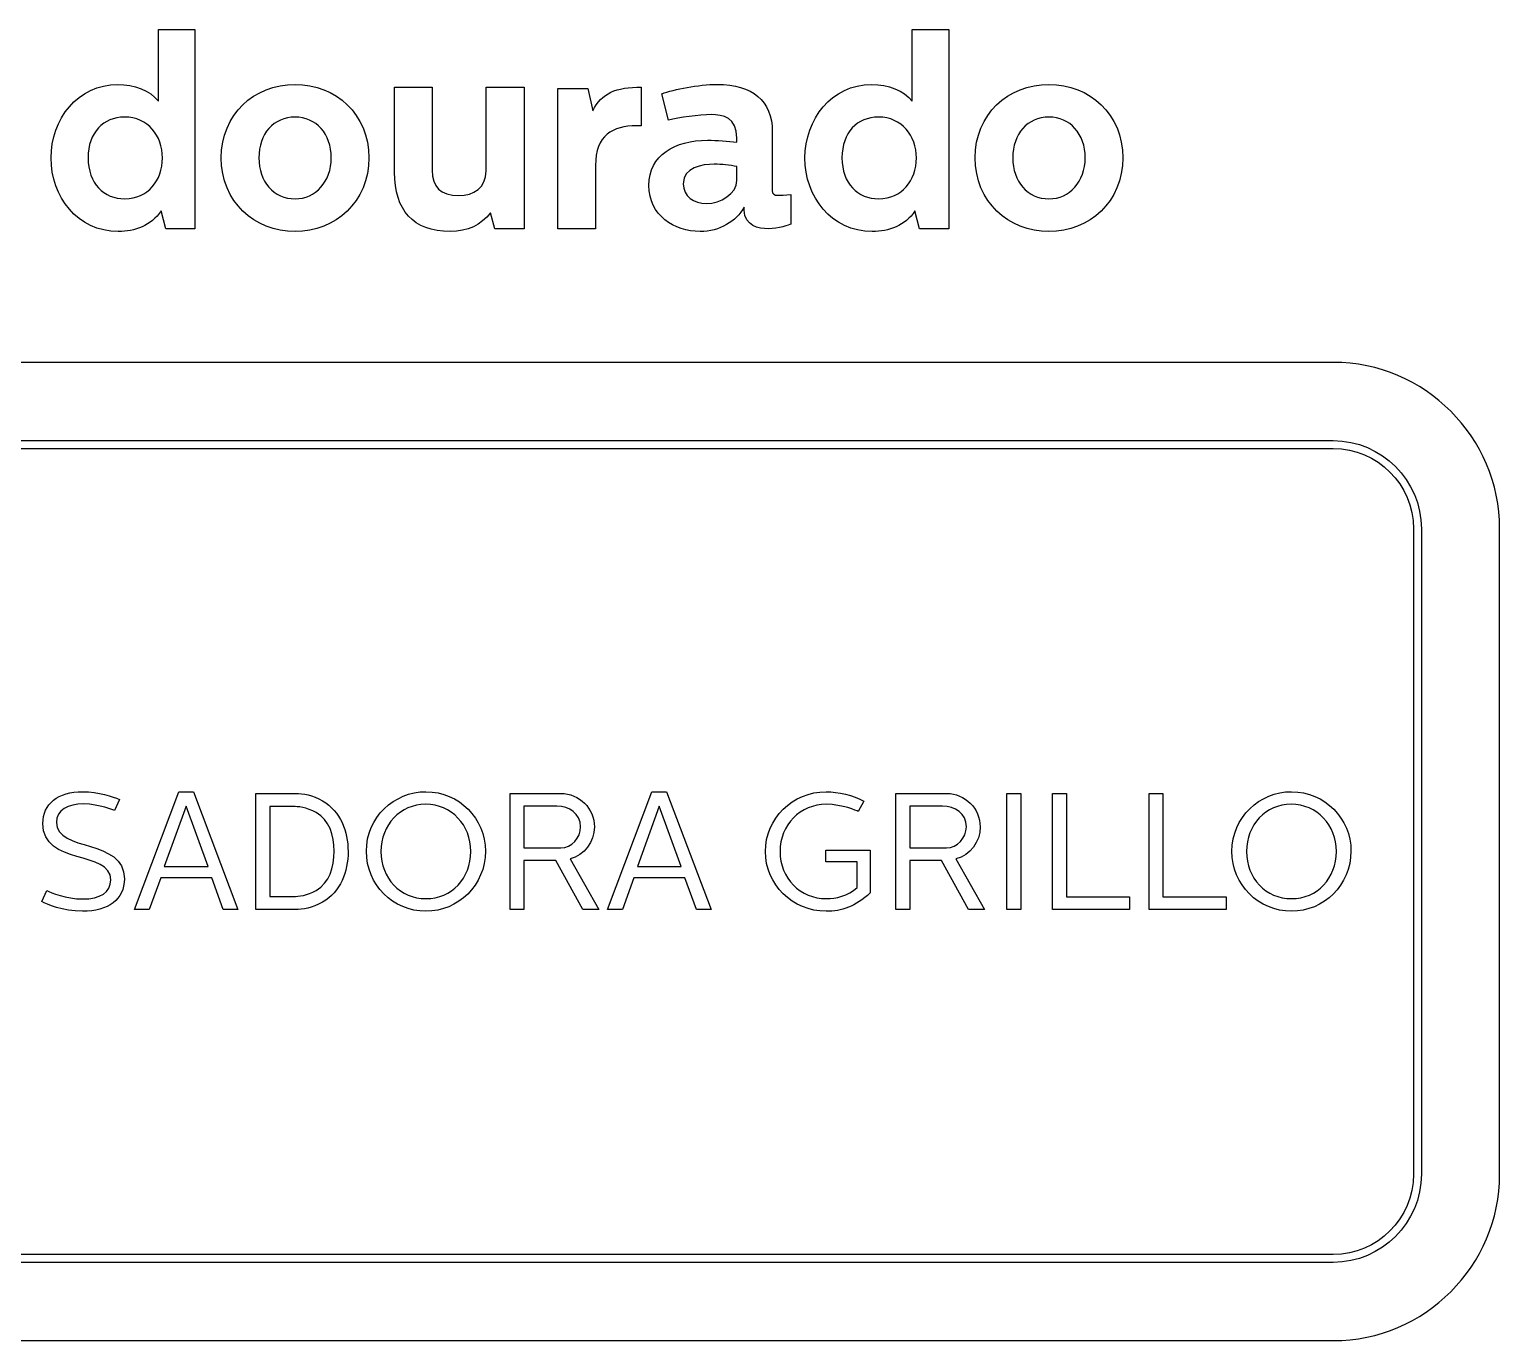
# Model space of a CAD drawing. Header units: millimetres. Extents: x 50 to 110, y -77.3 to -43.8.
# Drawn here: x 72.38 to 109.96, y -77.28 to -43.77 of the extents above; entities that cross this region are included whole.
import ezdxf

# ---------------------------------------------------------------- set-up
doc = ezdxf.new("R2010")
doc.units = ezdxf.units.MM
doc.header["$MEASUREMENT"] = 0
doc.layers.add('Camada 1', color=7, linetype='Continuous')

msp = doc.modelspace()

# ---------------------------------------------------------------- linework, layer by layer
at = {"layer": 'Camada 1', "color": 250}
for points, knots in [([(75.6761, -43.7721), (75.6761, -43.7721), (75.6761, -45.6099), (75.6761, -45.6099), (75.4603, -45.3245), (75.0566, -45.1783), (74.6389, -45.1783), (73.6155, -45.1783), (72.9333, -46.0694), (72.9333, -47.0579), (72.9333, -48.0464), (73.6086, -48.9375), (74.6528, -48.9375), (75.0775, -48.9375), (75.4951, -48.7913), (75.7458, -48.4084), (75.7458, -48.4084), (75.8641, -48.8679), (75.8641, -48.8679), (75.8641, -48.8679), (76.609, -48.8679), (76.609, -48.8679), (76.609, -48.8679), (76.609, -43.7721), (76.609, -43.7721), (76.609, -43.7721), (75.6761, -43.7721), (75.6761, -43.7721)], [0, 0, 0, 0, 0.1111111, 0.1111111, 0.1111111, 0.2222222, 0.2222222, 0.2222222, 0.3333333, 0.3333333, 0.3333333, 0.4444444, 0.4444444, 0.4444444, 0.5555556, 0.5555556, 0.5555556, 0.6666667, 0.6666667, 0.6666667, 0.7777778, 0.7777778, 0.7777778, 0.8888889, 0.8888889, 0.8888889, 1, 1, 1, 1]), ([(94.9455, -43.7721), (94.9455, -43.7721), (94.9455, -45.6099), (94.9455, -45.6099), (94.7297, -45.3245), (94.326, -45.1783), (93.9083, -45.1783), (92.8849, -45.1783), (92.2027, -46.0694), (92.2027, -47.0579), (92.2027, -48.0464), (92.878, -48.9375), (93.9222, -48.9375), (94.3469, -48.9375), (94.7645, -48.7913), (95.0152, -48.4084), (95.0152, -48.4084), (95.1335, -48.8679), (95.1335, -48.8679), (95.1335, -48.8679), (95.8784, -48.8679), (95.8784, -48.8679), (95.8784, -48.8679), (95.8784, -43.7721), (95.8784, -43.7721), (95.8784, -43.7721), (94.9455, -43.7721), (94.9455, -43.7721)], [0, 0, 0, 0, 0.1111111, 0.1111111, 0.1111111, 0.2222222, 0.2222222, 0.2222222, 0.3333333, 0.3333333, 0.3333333, 0.4444444, 0.4444444, 0.4444444, 0.5555556, 0.5555556, 0.5555556, 0.6666667, 0.6666667, 0.6666667, 0.7777778, 0.7777778, 0.7777778, 0.8888889, 0.8888889, 0.8888889, 1, 1, 1, 1]), ([(77.2843, -47.0579), (77.2843, -48.1718), (78.1266, -48.9375), (79.1708, -48.9375), (80.2081, -48.9375), (81.0574, -48.1718), (81.0574, -47.0579), (81.0574, -45.9371), (80.215, -45.1783), (79.1708, -45.1783), (78.1196, -45.1783), (77.2843, -45.9441), (77.2843, -47.0579)], [0, 0, 0, 0, 0.25, 0.25, 0.25, 0.5, 0.5, 0.5, 0.75, 0.75, 0.75, 1, 1, 1, 1]), ([(81.7117, -45.2479), (81.7117, -45.2479), (81.7117, -47.4199), (81.7117, -47.4199), (81.7117, -48.3876), (82.1921, -48.9375), (83.1319, -48.9375), (83.5844, -48.9375), (83.9255, -48.7704), (84.1622, -48.4572), (84.1622, -48.4572), (84.2805, -48.8679), (84.2805, -48.8679), (84.2805, -48.8679), (85.0254, -48.8679), (85.0254, -48.8679), (85.0254, -48.8679), (85.0254, -45.2479), (85.0254, -45.2479), (85.0254, -45.2479), (84.0508, -45.2479), (84.0508, -45.2479), (84.0508, -45.2479), (84.0508, -47.3851), (84.0508, -47.3851), (84.0508, -47.8237), (83.7375, -48.0186), (83.3546, -48.0186), (82.8882, -48.0186), (82.6724, -47.7958), (82.6724, -47.3712), (82.6724, -47.3712), (82.6724, -45.2479), (82.6724, -45.2479), (82.6724, -45.2479), (81.7117, -45.2479), (81.7117, -45.2479)], [0, 0, 0, 0, 0.0833333, 0.0833333, 0.0833333, 0.1666667, 0.1666667, 0.1666667, 0.25, 0.25, 0.25, 0.3333333, 0.3333333, 0.3333333, 0.4166667, 0.4166667, 0.4166667, 0.5, 0.5, 0.5, 0.5833333, 0.5833333, 0.5833333, 0.6666667, 0.6666667, 0.6666667, 0.75, 0.75, 0.75, 0.8333333, 0.8333333, 0.8333333, 0.9166667, 0.9166667, 0.9166667, 1, 1, 1, 1]), ([(85.8886, -45.2827), (85.8886, -45.2827), (85.8886, -48.8679), (85.8886, -48.8679), (85.8886, -48.8679), (86.8493, -48.8679), (86.8493, -48.8679), (86.8493, -48.8679), (86.8493, -47.2528), (86.8493, -47.2528), (86.8493, -46.4731), (87.2879, -46.2365), (87.9005, -46.2365), (87.9423, -46.2365), (87.9771, -46.2365), (88.0188, -46.2365), (88.0188, -46.2365), (88.0188, -45.2479), (88.0188, -45.2479), (87.3784, -45.2479), (87.0025, -45.3941), (86.7797, -45.8536), (86.7797, -45.8536), (86.6544, -45.2827), (86.6544, -45.2827), (86.6544, -45.2827), (85.8886, -45.2827), (85.8886, -45.2827)], [0, 0, 0, 0, 0.1111111, 0.1111111, 0.1111111, 0.2222222, 0.2222222, 0.2222222, 0.3333333, 0.3333333, 0.3333333, 0.4444444, 0.4444444, 0.4444444, 0.5555556, 0.5555556, 0.5555556, 0.6666667, 0.6666667, 0.6666667, 0.7777778, 0.7777778, 0.7777778, 0.8888889, 0.8888889, 0.8888889, 1, 1, 1, 1]), ([(88.541, -45.415), (88.541, -45.415), (88.715, -46.0903), (88.715, -46.0903), (88.9865, -46.0276), (89.4947, -45.951), (89.808, -45.951), (90.1003, -45.951), (90.4623, -46.0206), (90.4623, -46.5497), (90.4623, -46.5497), (90.4623, -46.6541), (90.4623, -46.6541), (90.2326, -46.6263), (89.9542, -46.6054), (89.7105, -46.6054), (88.8821, -46.6054), (88.2138, -46.9813), (88.2138, -47.761), (88.2138, -48.5268), (88.8612, -48.9375), (89.5225, -48.9375), (90.0238, -48.9375), (90.4484, -48.673), (90.6503, -48.3179), (90.6503, -48.3179), (90.6503, -48.3945), (90.6503, -48.3945), (90.6503, -48.7913), (91.0332, -48.8679), (91.2629, -48.8679), (91.5205, -48.8679), (91.8129, -48.7704), (91.8407, -48.7496), (91.8407, -48.7496), (91.8407, -47.9908), (91.8407, -47.9908), (91.6945, -48.0047), (91.5762, -48.0116), (91.5205, -48.0116), (91.4161, -48.0116), (91.3673, -47.9838), (91.3673, -47.8863), (91.3673, -47.8863), (91.3673, -46.3826), (91.3673, -46.3826), (91.3673, -45.596), (90.8591, -45.1783), (89.9611, -45.1783), (89.4738, -45.1783), (88.8682, -45.3036), (88.541, -45.415)], [0, 0, 0, 0, 0.0588235, 0.0588235, 0.0588235, 0.1176471, 0.1176471, 0.1176471, 0.1764706, 0.1764706, 0.1764706, 0.2352941, 0.2352941, 0.2352941, 0.2941176, 0.2941176, 0.2941176, 0.3529412, 0.3529412, 0.3529412, 0.4117647, 0.4117647, 0.4117647, 0.4705882, 0.4705882, 0.4705882, 0.5294118, 0.5294118, 0.5294118, 0.5882353, 0.5882353, 0.5882353, 0.6470588, 0.6470588, 0.6470588, 0.7058824, 0.7058824, 0.7058824, 0.7647059, 0.7647059, 0.7647059, 0.8235294, 0.8235294, 0.8235294, 0.8823529, 0.8823529, 0.8823529, 0.9411765, 0.9411765, 0.9411765, 1, 1, 1, 1]), ([(96.5537, -47.0579), (96.5537, -48.1718), (97.396, -48.9375), (98.4402, -48.9375), (99.4775, -48.9375), (100.3268, -48.1718), (100.3268, -47.0579), (100.3268, -45.9371), (99.4844, -45.1783), (98.4402, -45.1783), (97.389, -45.1783), (96.5537, -45.9441), (96.5537, -47.0579)], [0, 0, 0, 0, 0.25, 0.25, 0.25, 0.5, 0.5, 0.5, 0.75, 0.75, 0.75, 1, 1, 1, 1]), ([(74.8129, -46.0137), (75.4116, -46.0137), (75.7806, -46.4871), (75.7806, -47.0579), (75.7806, -47.6288), (75.4116, -48.1021), (74.8199, -48.1021), (74.2838, -48.1021), (73.8801, -47.7123), (73.8801, -47.0509), (73.8801, -46.4035), (74.2699, -46.0137), (74.8129, -46.0137)], [0, 0, 0, 0, 0.25, 0.25, 0.25, 0.5, 0.5, 0.5, 0.75, 0.75, 0.75, 1, 1, 1, 1]), ([(79.1708, -46.0137), (79.7069, -46.0137), (80.0967, -46.4383), (80.0967, -47.0579), (80.0967, -47.6566), (79.6999, -48.1021), (79.1708, -48.1021), (78.6209, -48.1021), (78.2449, -47.6566), (78.2449, -47.0579), (78.2449, -46.4383), (78.6209, -46.0137), (79.1708, -46.0137)], [0, 0, 0, 0, 0.25, 0.25, 0.25, 0.5, 0.5, 0.5, 0.75, 0.75, 0.75, 1, 1, 1, 1]), ([(94.0823, -46.0137), (94.681, -46.0137), (95.05, -46.4871), (95.05, -47.0579), (95.05, -47.6288), (94.681, -48.1021), (94.0893, -48.1021), (93.5532, -48.1021), (93.1495, -47.7123), (93.1495, -47.0509), (93.1495, -46.4035), (93.5393, -46.0137), (94.0823, -46.0137)], [0, 0, 0, 0, 0.25, 0.25, 0.25, 0.5, 0.5, 0.5, 0.75, 0.75, 0.75, 1, 1, 1, 1]), ([(98.4402, -46.0137), (98.9763, -46.0137), (99.3661, -46.4383), (99.3661, -47.0579), (99.3661, -47.6566), (98.9693, -48.1021), (98.4402, -48.1021), (97.8903, -48.1021), (97.5143, -47.6566), (97.5143, -47.0579), (97.5143, -46.4383), (97.8903, -46.0137), (98.4402, -46.0137)], [0, 0, 0, 0, 0.25, 0.25, 0.25, 0.5, 0.5, 0.5, 0.75, 0.75, 0.75, 1, 1, 1, 1]), ([(90.4623, -47.2737), (90.4623, -47.2737), (90.4623, -47.6357), (90.4623, -47.6357), (90.4623, -47.9699), (90.0447, -48.2205), (89.6827, -48.2205), (89.3694, -48.2205), (89.0909, -48.0395), (89.0909, -47.7193), (89.0909, -47.2946), (89.5713, -47.218), (89.8845, -47.218), (90.0725, -47.218), (90.2813, -47.2459), (90.4623, -47.2737)], [0, 0, 0, 0, 0.2, 0.2, 0.2, 0.4, 0.4, 0.4, 0.6, 0.6, 0.6, 0.8, 0.8, 0.8, 1, 1, 1, 1]), ([(54.2074, -54.2821), (52.9738, -54.2821), (51.9575, -55.2984), (51.9575, -56.532), (51.9575, -56.532), (51.9575, -73.0321), (51.9575, -73.0321), (51.9575, -74.2656), (52.9738, -75.2819), (54.2074, -75.2819), (54.2074, -75.2819), (105.7074, -75.2819), (105.7074, -75.2819), (106.941, -75.2819), (107.9573, -74.2656), (107.9573, -73.0321), (107.9573, -73.0321), (107.9573, -56.532), (107.9573, -56.532), (107.9573, -55.2984), (106.941, -54.2821), (105.7074, -54.2821), (105.7074, -54.2821), (54.2074, -54.2821), (54.2074, -54.2821)], [0, 0, 0, 0, 0.125, 0.125, 0.125, 0.25, 0.25, 0.25, 0.375, 0.375, 0.375, 0.5, 0.5, 0.5, 0.625, 0.625, 0.625, 0.75, 0.75, 0.75, 0.875, 0.875, 0.875, 1, 1, 1, 1]), ([(54.2074, -54.4821), (53.0842, -54.4821), (52.1575, -55.4088), (52.1575, -56.532), (52.1575, -56.532), (52.1575, -73.0321), (52.1575, -73.0321), (52.1575, -74.1552), (53.0842, -75.0819), (54.2074, -75.0819), (54.2074, -75.0819), (105.7074, -75.0819), (105.7074, -75.0819), (106.8306, -75.0819), (107.7573, -74.1552), (107.7573, -73.0321), (107.7573, -73.0321), (107.7573, -56.532), (107.7573, -56.532), (107.7573, -55.4088), (106.8306, -54.4821), (105.7074, -54.4821), (105.7074, -54.4821), (54.2074, -54.4821), (54.2074, -54.4821)], [0, 0, 0, 0, 0.125, 0.125, 0.125, 0.25, 0.25, 0.25, 0.375, 0.375, 0.375, 0.5, 0.5, 0.5, 0.625, 0.625, 0.625, 0.75, 0.75, 0.75, 0.875, 0.875, 0.875, 1, 1, 1, 1]), ([(73.7386, -66.3101), (74.3965, -66.3101), (74.8083, -66.0088), (74.8083, -65.4824), (74.8083, -64.434), (73.0722, -64.8076), (73.0722, -64.0393), (73.0722, -63.7209), (73.3651, -63.5681), (73.7641, -63.5681), (74.1673, -63.5681), (74.5536, -63.7337), (74.5536, -63.7337), (74.5536, -63.7337), (74.6809, -63.4535), (74.6809, -63.4535), (74.5112, -63.3771), (74.1461, -63.254), (73.7471, -63.254), (73.1062, -63.254), (72.7242, -63.5639), (72.7242, -64.069), (72.7242, -65.1514), (74.4602, -64.7481), (74.4602, -65.5079), (74.4602, -65.822), (74.1928, -65.996), (73.7429, -65.996), (73.3099, -65.996), (72.9364, -65.8348), (72.826, -65.7796), (72.826, -65.7796), (72.6945, -66.064), (72.6945, -66.064), (72.8218, -66.1276), (73.2293, -66.3101), (73.7386, -66.3101)], [0, 0, 0, 0, 0.0833333, 0.0833333, 0.0833333, 0.1666667, 0.1666667, 0.1666667, 0.25, 0.25, 0.25, 0.3333333, 0.3333333, 0.3333333, 0.4166667, 0.4166667, 0.4166667, 0.5, 0.5, 0.5, 0.5833333, 0.5833333, 0.5833333, 0.6666667, 0.6666667, 0.6666667, 0.75, 0.75, 0.75, 0.8333333, 0.8333333, 0.8333333, 0.9166667, 0.9166667, 0.9166667, 1, 1, 1, 1]), ([(76.2005, -63.254), (76.2005, -63.254), (75.0672, -66.2677), (75.0672, -66.2677), (75.0672, -66.2677), (75.445, -66.2677), (75.445, -66.2677), (75.445, -66.2677), (75.7379, -65.457), (75.7379, -65.457), (75.7379, -65.457), (77.041, -65.457), (77.041, -65.457), (77.041, -65.457), (77.3338, -66.2677), (77.3338, -66.2677), (77.3338, -66.2677), (77.7116, -66.2677), (77.7116, -66.2677), (77.7116, -66.2677), (76.5741, -63.254), (76.5741, -63.254), (76.5741, -63.254), (76.2005, -63.254), (76.2005, -63.254)], [0, 0, 0, 0, 0.125, 0.125, 0.125, 0.25, 0.25, 0.25, 0.375, 0.375, 0.375, 0.5, 0.5, 0.5, 0.625, 0.625, 0.625, 0.75, 0.75, 0.75, 0.875, 0.875, 0.875, 1, 1, 1, 1]), ([(79.1887, -66.2677), (79.35, -66.2677), (79.6174, -66.221), (79.8679, -66.0809), (80.339, -65.8093), (80.5258, -65.2957), (80.5258, -64.7821), (80.5215, -64.2685), (80.3433, -63.7634), (79.8679, -63.4832), (79.6259, -63.3432), (79.3713, -63.2965), (79.1887, -63.2965), (79.1887, -63.2965), (78.17, -63.2965), (78.17, -63.2965), (78.17, -63.2965), (78.17, -66.2677), (78.17, -66.2677), (78.17, -66.2677), (79.1887, -66.2677), (79.1887, -66.2677)], [0, 0, 0, 0, 0.1428571, 0.1428571, 0.1428571, 0.2857143, 0.2857143, 0.2857143, 0.4285714, 0.4285714, 0.4285714, 0.5714286, 0.5714286, 0.5714286, 0.7142857, 0.7142857, 0.7142857, 0.8571429, 0.8571429, 0.8571429, 1, 1, 1, 1]), ([(80.9927, -64.7778), (80.9927, -65.631), (81.676, -66.3101), (82.5165, -66.3101), (83.3357, -66.3101), (84.036, -65.6437), (84.036, -64.7778), (84.036, -63.9374), (83.3654, -63.254), (82.5165, -63.254), (81.7015, -63.254), (80.9927, -63.9077), (80.9927, -64.7778)], [0, 0, 0, 0, 0.25, 0.25, 0.25, 0.5, 0.5, 0.5, 0.75, 0.75, 0.75, 1, 1, 1, 1]), ([(84.6642, -63.2965), (84.6642, -63.2965), (84.6642, -66.2677), (84.6642, -66.2677), (84.6642, -66.2677), (85.0208, -66.2677), (85.0208, -66.2677), (85.0208, -66.2677), (85.0208, -65.0155), (85.0208, -65.0155), (85.0208, -65.0155), (85.8357, -65.0155), (85.8357, -65.0155), (85.8357, -65.0155), (86.5234, -66.2677), (86.5234, -66.2677), (86.5234, -66.2677), (86.9351, -66.2677), (86.9351, -66.2677), (86.9351, -66.2677), (86.2008, -64.9731), (86.2008, -64.9731), (86.5658, -64.8755), (86.8205, -64.5359), (86.8205, -64.1539), (86.8205, -63.6827), (86.4342, -63.2965), (85.9631, -63.2965), (85.9631, -63.2965), (84.6642, -63.2965), (84.6642, -63.2965)], [0, 0, 0, 0, 0.1, 0.1, 0.1, 0.2, 0.2, 0.2, 0.3, 0.3, 0.3, 0.4, 0.4, 0.4, 0.5, 0.5, 0.5, 0.6, 0.6, 0.6, 0.7, 0.7, 0.7, 0.8, 0.8, 0.8, 0.9, 0.9, 0.9, 1, 1, 1, 1]), ([(88.2933, -63.254), (88.2933, -63.254), (87.16, -66.2677), (87.16, -66.2677), (87.16, -66.2677), (87.5378, -66.2677), (87.5378, -66.2677), (87.5378, -66.2677), (87.8307, -65.457), (87.8307, -65.457), (87.8307, -65.457), (89.1338, -65.457), (89.1338, -65.457), (89.1338, -65.457), (89.4266, -66.2677), (89.4266, -66.2677), (89.4266, -66.2677), (89.8044, -66.2677), (89.8044, -66.2677), (89.8044, -66.2677), (88.6669, -63.254), (88.6669, -63.254), (88.6669, -63.254), (88.2933, -63.254), (88.2933, -63.254)], [0, 0, 0, 0, 0.125, 0.125, 0.125, 0.25, 0.25, 0.25, 0.375, 0.375, 0.375, 0.5, 0.5, 0.5, 0.625, 0.625, 0.625, 0.75, 0.75, 0.75, 0.875, 0.875, 0.875, 1, 1, 1, 1]), ([(92.7459, -63.254), (91.88, -63.254), (91.1924, -63.9417), (91.1924, -64.7821), (91.1924, -65.6225), (91.88, -66.3101), (92.7459, -66.3101), (93.1364, -66.3101), (93.493, -66.1955), (93.8708, -65.839), (93.8708, -65.839), (93.8708, -64.7481), (93.8708, -64.7481), (93.8708, -64.7481), (92.7332, -64.7481), (92.7332, -64.7481), (92.7332, -64.7481), (92.7332, -65.0453), (92.7332, -65.0453), (92.7332, -65.0453), (93.5397, -65.0453), (93.5397, -65.0453), (93.5397, -65.0453), (93.5397, -65.7032), (93.5397, -65.7032), (93.2935, -65.9196), (92.9964, -65.9876), (92.7544, -65.9876), (92.0795, -65.9876), (91.5659, -65.4612), (91.5659, -64.7821), (91.5659, -64.0987), (92.0795, -63.5766), (92.7544, -63.5766), (93.1534, -63.5766), (93.5269, -63.7422), (93.5651, -63.7591), (93.5651, -63.7591), (93.7052, -63.4917), (93.7052, -63.4917), (93.4463, -63.3517), (93.0473, -63.254), (92.7459, -63.254)], [0, 0, 0, 0, 0.0714286, 0.0714286, 0.0714286, 0.1428571, 0.1428571, 0.1428571, 0.2142857, 0.2142857, 0.2142857, 0.2857143, 0.2857143, 0.2857143, 0.3571429, 0.3571429, 0.3571429, 0.4285714, 0.4285714, 0.4285714, 0.5, 0.5, 0.5, 0.5714286, 0.5714286, 0.5714286, 0.6428571, 0.6428571, 0.6428571, 0.7142857, 0.7142857, 0.7142857, 0.7857143, 0.7857143, 0.7857143, 0.8571429, 0.8571429, 0.8571429, 0.9285714, 0.9285714, 0.9285714, 1, 1, 1, 1]), ([(94.5244, -63.2965), (94.5244, -63.2965), (94.5244, -66.2677), (94.5244, -66.2677), (94.5244, -66.2677), (94.881, -66.2677), (94.881, -66.2677), (94.881, -66.2677), (94.881, -65.0155), (94.881, -65.0155), (94.881, -65.0155), (95.6959, -65.0155), (95.6959, -65.0155), (95.6959, -65.0155), (96.3836, -66.2677), (96.3836, -66.2677), (96.3836, -66.2677), (96.7953, -66.2677), (96.7953, -66.2677), (96.7953, -66.2677), (96.061, -64.9731), (96.061, -64.9731), (96.426, -64.8755), (96.6807, -64.5359), (96.6807, -64.1539), (96.6807, -63.6827), (96.2944, -63.2965), (95.8233, -63.2965), (95.8233, -63.2965), (94.5244, -63.2965), (94.5244, -63.2965)], [0, 0, 0, 0, 0.1, 0.1, 0.1, 0.2, 0.2, 0.2, 0.3, 0.3, 0.3, 0.4, 0.4, 0.4, 0.5, 0.5, 0.5, 0.6, 0.6, 0.6, 0.7, 0.7, 0.7, 0.8, 0.8, 0.8, 0.9, 0.9, 0.9, 1, 1, 1, 1]), ([(97.364, -63.2965), (97.364, -63.2965), (97.364, -66.2677), (97.364, -66.2677), (97.364, -66.2677), (97.7206, -66.2677), (97.7206, -66.2677), (97.7206, -66.2677), (97.7206, -63.2965), (97.7206, -63.2965), (97.7206, -63.2965), (97.364, -63.2965), (97.364, -63.2965)], [0, 0, 0, 0, 0.25, 0.25, 0.25, 0.5, 0.5, 0.5, 0.75, 0.75, 0.75, 1, 1, 1, 1]), ([(98.527, -63.2965), (98.527, -63.2965), (98.527, -66.2677), (98.527, -66.2677), (98.527, -66.2677), (100.4965, -66.2677), (100.4965, -66.2677), (100.4965, -66.2677), (100.4965, -65.9366), (100.4965, -65.9366), (100.4965, -65.9366), (98.8836, -65.9366), (98.8836, -65.9366), (98.8836, -65.9366), (98.8836, -63.2965), (98.8836, -63.2965), (98.8836, -63.2965), (98.527, -63.2965), (98.527, -63.2965)], [0, 0, 0, 0, 0.1666667, 0.1666667, 0.1666667, 0.3333333, 0.3333333, 0.3333333, 0.5, 0.5, 0.5, 0.6666667, 0.6666667, 0.6666667, 0.8333333, 0.8333333, 0.8333333, 1, 1, 1, 1]), ([(100.9974, -63.2965), (100.9974, -63.2965), (100.9974, -66.2677), (100.9974, -66.2677), (100.9974, -66.2677), (102.9669, -66.2677), (102.9669, -66.2677), (102.9669, -66.2677), (102.9669, -65.9366), (102.9669, -65.9366), (102.9669, -65.9366), (101.354, -65.9366), (101.354, -65.9366), (101.354, -65.9366), (101.354, -63.2965), (101.354, -63.2965), (101.354, -63.2965), (100.9974, -63.2965), (100.9974, -63.2965)], [0, 0, 0, 0, 0.1666667, 0.1666667, 0.1666667, 0.3333333, 0.3333333, 0.3333333, 0.5, 0.5, 0.5, 0.6666667, 0.6666667, 0.6666667, 0.8333333, 0.8333333, 0.8333333, 1, 1, 1, 1]), ([(103.1155, -64.7778), (103.1155, -65.631), (103.7988, -66.3101), (104.6393, -66.3101), (105.4585, -66.3101), (106.1588, -65.6437), (106.1588, -64.7778), (106.1588, -63.9374), (105.4882, -63.254), (104.6393, -63.254), (103.8243, -63.254), (103.1155, -63.9077), (103.1155, -64.7778)], [0, 0, 0, 0, 0.25, 0.25, 0.25, 0.5, 0.5, 0.5, 0.75, 0.75, 0.75, 1, 1, 1, 1]), ([(76.3873, -63.6233), (76.3873, -63.6233), (76.9476, -65.1683), (76.9476, -65.1683), (76.9476, -65.1683), (75.827, -65.1683), (75.827, -65.1683), (75.827, -65.1683), (76.3873, -63.6233), (76.3873, -63.6233)], [0, 0, 0, 0, 0.3333333, 0.3333333, 0.3333333, 0.6666667, 0.6666667, 0.6666667, 1, 1, 1, 1]), ([(78.5266, -63.6318), (78.5266, -63.6318), (79.1293, -63.6318), (79.1293, -63.6318), (79.2227, -63.6318), (79.4731, -63.6488), (79.7108, -63.7889), (80.0419, -63.9841), (80.1692, -64.3534), (80.1692, -64.7778), (80.1692, -65.1896), (80.0504, -65.5801), (79.7108, -65.7753), (79.4774, -65.9069), (79.2609, -65.9324), (79.1293, -65.9324), (79.1293, -65.9324), (78.5266, -65.9324), (78.5266, -65.9324), (78.5266, -65.9324), (78.5266, -63.6318), (78.5266, -63.6318)], [0, 0, 0, 0, 0.1428571, 0.1428571, 0.1428571, 0.2857143, 0.2857143, 0.2857143, 0.4285714, 0.4285714, 0.4285714, 0.5714286, 0.5714286, 0.5714286, 0.7142857, 0.7142857, 0.7142857, 0.8571429, 0.8571429, 0.8571429, 1, 1, 1, 1]), ([(81.3662, -64.7821), (81.3662, -64.0987), (81.8586, -63.5766), (82.508, -63.5766), (83.1701, -63.5766), (83.6625, -64.1072), (83.6625, -64.7821), (83.6625, -65.4655), (83.1744, -65.9876), (82.5165, -65.9876), (81.8586, -65.9876), (81.3662, -65.4655), (81.3662, -64.7821)], [0, 0, 0, 0, 0.25, 0.25, 0.25, 0.5, 0.5, 0.5, 0.75, 0.75, 0.75, 1, 1, 1, 1]), ([(85.0208, -63.6276), (85.0208, -63.6276), (85.8612, -63.6276), (85.8612, -63.6276), (86.1753, -63.6276), (86.4682, -63.8058), (86.4682, -64.1539), (86.4682, -64.4298), (86.239, -64.6887), (85.9631, -64.6887), (85.9631, -64.6887), (85.0208, -64.6887), (85.0208, -64.6887), (85.0208, -64.6887), (85.0208, -63.6276), (85.0208, -63.6276)], [0, 0, 0, 0, 0.2, 0.2, 0.2, 0.4, 0.4, 0.4, 0.6, 0.6, 0.6, 0.8, 0.8, 0.8, 1, 1, 1, 1]), ([(88.4801, -63.6233), (88.4801, -63.6233), (89.0404, -65.1683), (89.0404, -65.1683), (89.0404, -65.1683), (87.9198, -65.1683), (87.9198, -65.1683), (87.9198, -65.1683), (88.4801, -63.6233), (88.4801, -63.6233)], [0, 0, 0, 0, 0.3333333, 0.3333333, 0.3333333, 0.6666667, 0.6666667, 0.6666667, 1, 1, 1, 1]), ([(94.881, -63.6276), (94.881, -63.6276), (95.7214, -63.6276), (95.7214, -63.6276), (96.0355, -63.6276), (96.3284, -63.8058), (96.3284, -64.1539), (96.3284, -64.4298), (96.0992, -64.6887), (95.8233, -64.6887), (95.8233, -64.6887), (94.881, -64.6887), (94.881, -64.6887), (94.881, -64.6887), (94.881, -63.6276), (94.881, -63.6276)], [0, 0, 0, 0, 0.2, 0.2, 0.2, 0.4, 0.4, 0.4, 0.6, 0.6, 0.6, 0.8, 0.8, 0.8, 1, 1, 1, 1]), ([(103.489, -64.7821), (103.489, -64.0987), (103.9814, -63.5766), (104.6308, -63.5766), (105.2929, -63.5766), (105.7853, -64.1072), (105.7853, -64.7821), (105.7853, -65.4655), (105.2972, -65.9876), (104.6393, -65.9876), (103.9814, -65.9876), (103.489, -65.4655), (103.489, -64.7821)], [0, 0, 0, 0, 0.25, 0.25, 0.25, 0.5, 0.5, 0.5, 0.75, 0.75, 0.75, 1, 1, 1, 1])]:
    msp.add_open_spline(points, degree=3, knots=knots, dxfattribs=at)
at = {"layer": 'Camada 1', "color": 31}
msp.add_open_spline([(54.2074, -52.2821), (54.2074, -52.2821), (105.7074, -52.2821), (105.7074, -52.2821), (108.0449, -52.2821), (109.9573, -54.1945), (109.9573, -56.532), (109.9573, -56.532), (109.9573, -73.0321), (109.9573, -73.0321), (109.9573, -75.3695), (108.0449, -77.2819), (105.7074, -77.2819), (105.7074, -77.2819), (54.2074, -77.2819), (54.2074, -77.2819), (51.8699, -77.2819), (49.9575, -75.3695), (49.9575, -73.0321), (49.9575, -73.0321), (49.9575, -56.532), (49.9575, -56.532), (49.9575, -54.1945), (51.8699, -52.2821), (54.2074, -52.2821)], degree=3, knots=[0, 0, 0, 0, 0.125, 0.125, 0.125, 0.25, 0.25, 0.25, 0.375, 0.375, 0.375, 0.5, 0.5, 0.5, 0.625, 0.625, 0.625, 0.75, 0.75, 0.75, 0.875, 0.875, 0.875, 1, 1, 1, 1], dxfattribs=at)

doc.saveas('drawing.dxf')
